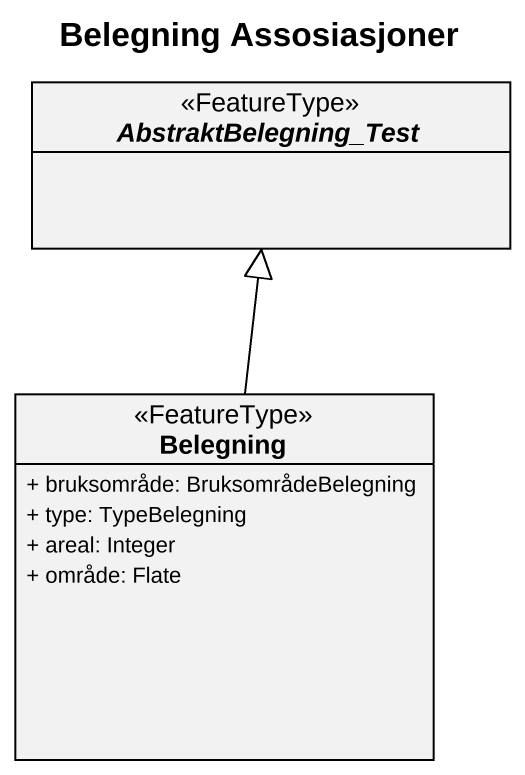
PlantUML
@startuml
title Belegning Assosiasjoner
hide circle
hide empty members
skinparam classAttributeIconSize 0
abstract class AbstraktBelegning_Test <<FeatureType>>
class Belegning <<FeatureType>> {
  + bruksområde: BruksområdeBelegning
  + type: TypeBelegning
  + areal: Integer
  + område: Flate
}
Belegning -up-|> AbstraktBelegning_Test
@enduml
